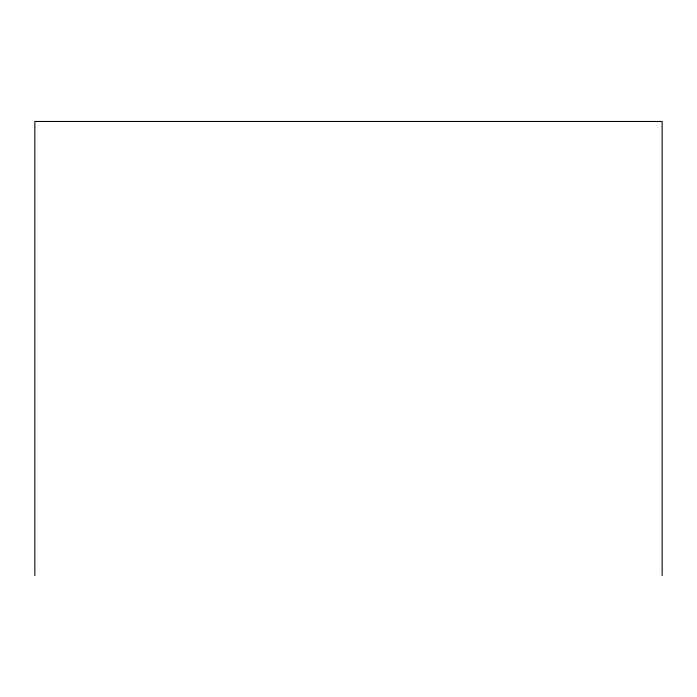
<?xml version="1.0" encoding="UTF-8"?>
<svg xmlns="http://www.w3.org/2000/svg" width="697" height="697" viewBox="0 0 697 697"><rect width="100%" height="100%" fill="white"/><g stroke="black" fill="none" stroke-linecap="round" stroke-linejoin="round"><path stroke-width="1.05" d="M662.15 575.522L662.15 121.478L34.85 121.478L34.85 575.522"/></g></svg>
